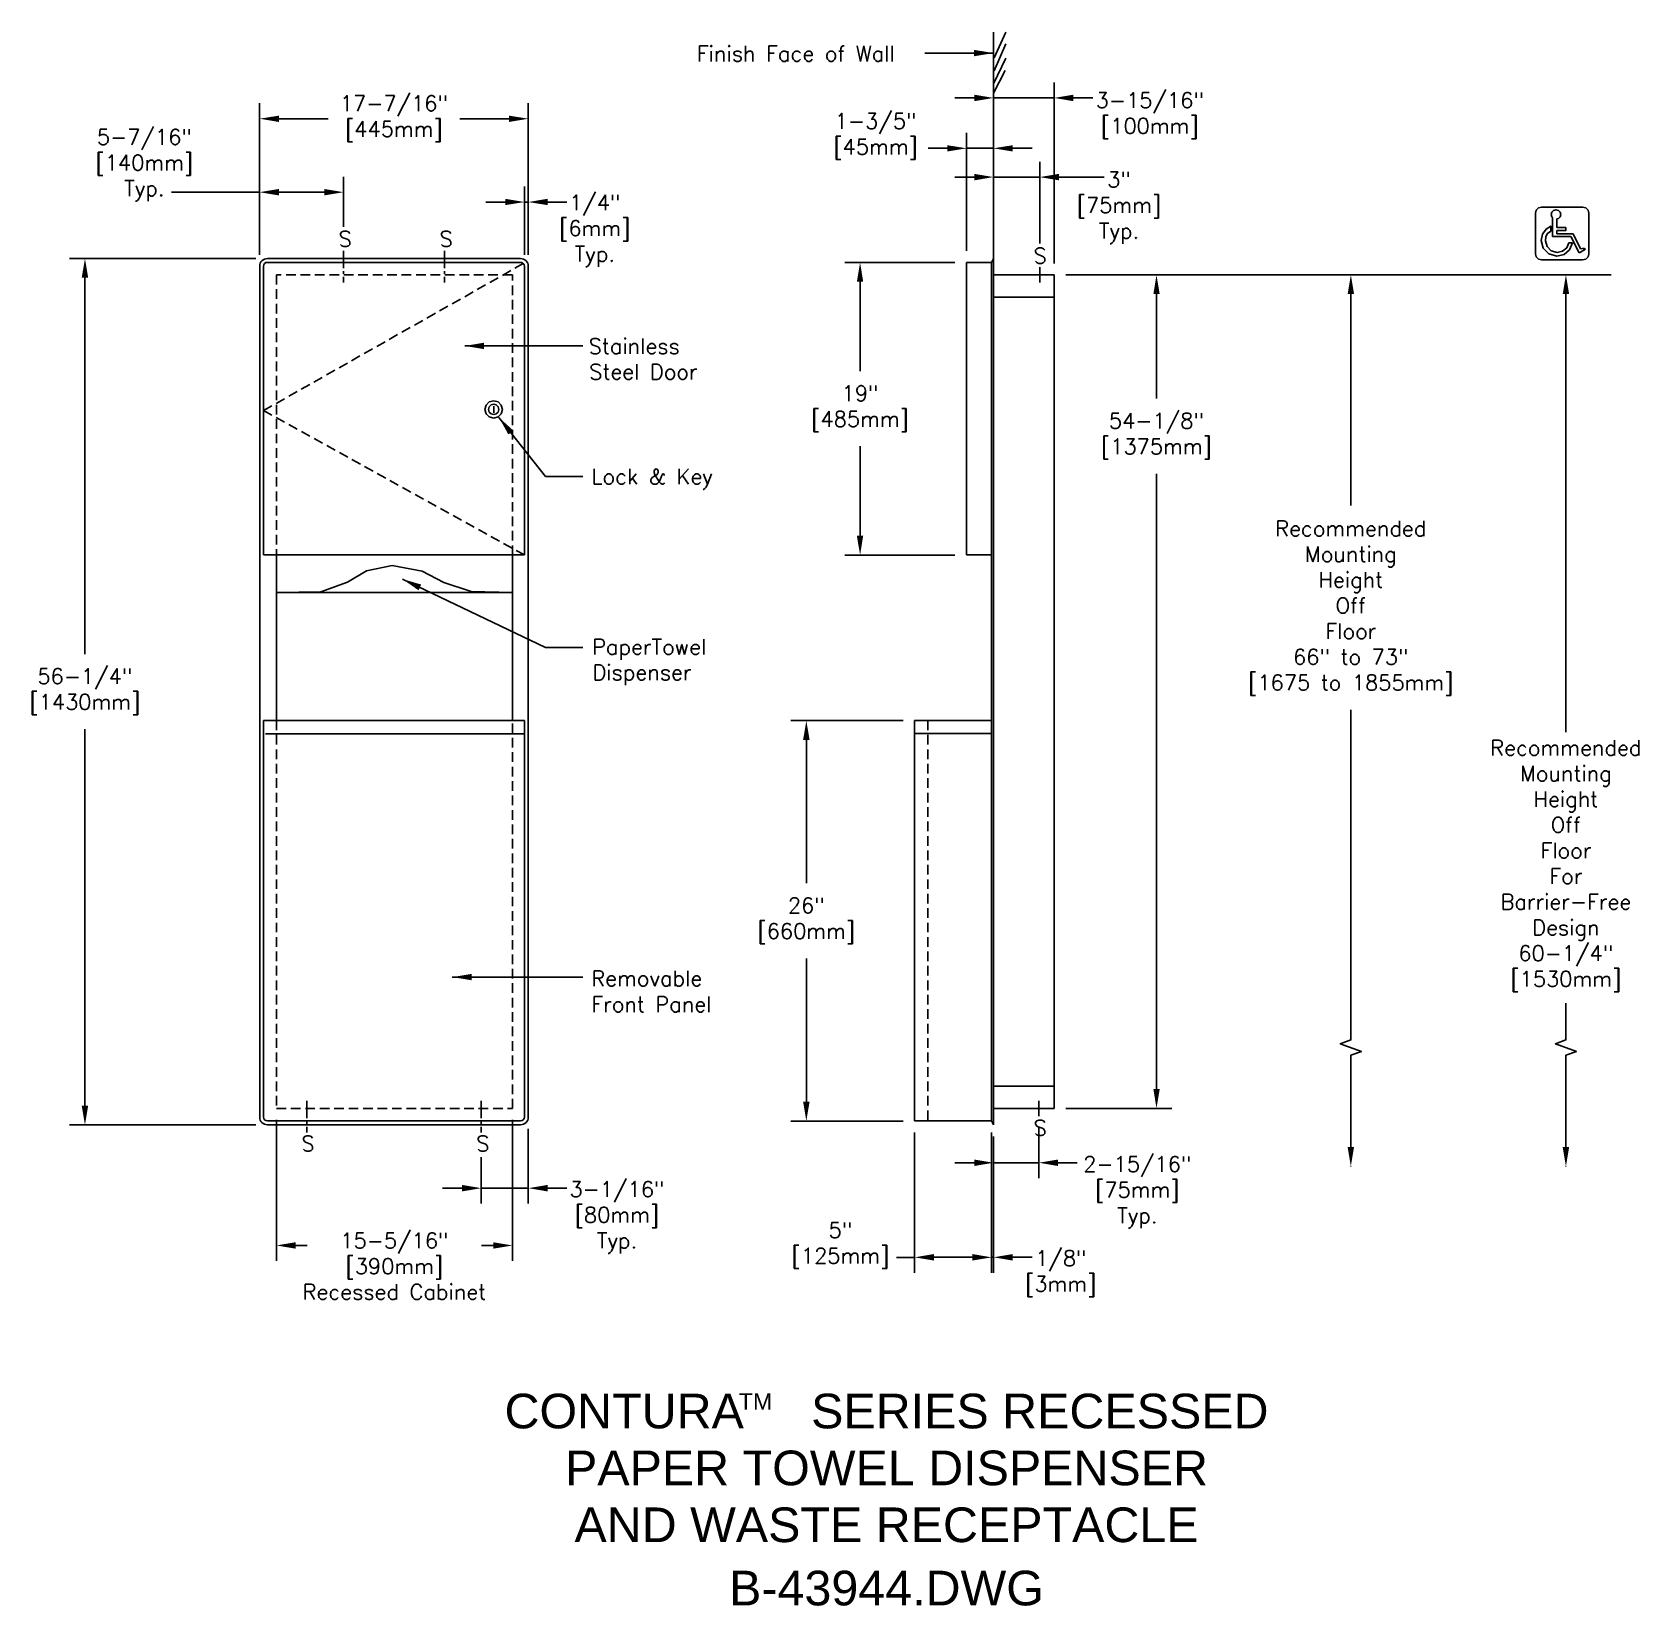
# Model space of a CAD drawing. Extents: x 3 to 107, y 3 to 105.
import ezdxf
from ezdxf.enums import TextEntityAlignment as Align

# ---------------------------------------------------------------- set-up
doc = ezdxf.new("R2010")
doc.units = 0
doc.header["$MEASUREMENT"] = 0
doc.header["$PDMODE"] = 35
doc.header["$PDSIZE"] = 0.000315
doc.linetypes.add('CENTER2', pattern=[1.125, 0.75, -0.125, 0.125, -0.125])
doc.linetypes.add('HIDDEN2', pattern=[0.1875, 0.125, -0.0625])
doc.layers.get('0').update_dxf_attribs({"linetype": 'CONTINUOUS'})
doc.layers.get('DEFPOINTS').update_dxf_attribs({"linetype": 'CONTINUOUS'})
for name, color, linetype in [('DETAIL', 4, 'CONTINUOUS'), ('DIM', 1, 'CONTINUOUS'), ('TEXT', 2, 'CONTINUOUS')]:
    doc.layers.add(name, color=color, linetype=linetype)
doc.styles.add('ARIAL_5', font='ARIAL.TTF', dxfattribs={"height": 5})
doc.styles.add('DIM_S_8', font='simplex.shx', dxfattribs={"height": 1})
doc.dimstyles.new('DIM_S_7', dxfattribs={"dimtxt": 0.12, "dimasz": 1.25, "dimexe": 1, "dimexo": 0.75, "dimgap": 0.75, "dimtad": 1, "dimtih": 1, "dimtoh": 1, "dimdec": 4, "dimrnd": 0.0625, "dimzin": 0, "dimtxsty": 'DIM_S_8', "dimcen": 0.09375, "dimaunit": 1, "dimazin": 3, "dimtfac": 1, "dimtdec": 4, "dimtofl": 0, "dimtmove": 0, "dimatfit": 3, "dimtolj": 1, "dimtzin": 0})

# ---------------------------------------------------------------- blocks, each defined once
blk = doc.blocks.new('*D14')
at = {"color": 0, "linetype": 'BYBLOCK'}
for p, q in [((253.88, 105.78), (241.79, 105.78)), ((242.79, 104.53), (242.79, 80.1)), ((242.79, 50.78), (242.79, 75.22)), ((253.88, 49.53), (241.79, 49.53))]:
    blk.add_line(p, q, dxfattribs=at)
for points in [[(242.58, 104.53), (243, 104.53), (242.79, 105.78)], [(242.58, 50.78), (243, 50.78), (242.79, 49.53)]]:
    blk.add_solid(points, dxfattribs=at)
at = {"layer": 'DEFPOINTS', "color": 0, "linetype": 'BYBLOCK'}
for p in [(254.63, 105.78), (242.79, 49.53), (254.63, 49.53)]:
    blk.add_point(p, dxfattribs=at)
at = {"color": 0, "linetype": 'BYBLOCK', "insert": (242.79, 77.66), "char_height": 1, "attachment_point": 5, "style": 'DIM_S_8'}
blk.add_mtext('\\A1;56-1/4"\\P[1430mm]', dxfattribs=at)
blk = doc.blocks.new('*D15')
at = {"color": 0, "linetype": 'BYBLOCK'}
for p, q in [((254.13, 106.03), (254.13, 115.86)), ((271.57, 106.03), (271.57, 115.86)), ((255.38, 114.86), (258.58, 114.86)), ((270.32, 114.86), (267.13, 114.86))]:
    blk.add_line(p, q, dxfattribs=at)
for points in [[(255.38, 115.06), (255.38, 114.65), (254.13, 114.86)], [(270.32, 115.06), (270.32, 114.65), (271.57, 114.86)]]:
    blk.add_solid(points, dxfattribs=at)
at = {"layer": 'DEFPOINTS', "color": 0, "linetype": 'BYBLOCK'}
for p in [(271.57, 114.86), (254.13, 105.28), (271.57, 105.28)]:
    blk.add_point(p, dxfattribs=at)
at = {"color": 0, "linetype": 'BYBLOCK', "insert": (262.85, 114.86), "char_height": 1, "attachment_point": 5, "style": 'DIM_S_8'}
blk.add_mtext('\\A1;17-7/16"\\P[445mm]', dxfattribs=at)
blk = doc.blocks.new('*D16')
at = {"color": 0, "linetype": 'BYBLOCK'}
for p, q in [((255.22, 49.85), (255.22, 40.7)), ((270.54, 49.85), (270.54, 40.7)), ((256.47, 41.7), (257.22, 41.7)), ((269.29, 41.7), (268.54, 41.7))]:
    blk.add_line(p, q, dxfattribs=at)
for points in [[(256.47, 41.91), (256.47, 41.49), (255.22, 41.7)], [(269.29, 41.91), (269.29, 41.49), (270.54, 41.7)]]:
    blk.add_solid(points, dxfattribs=at)
at = {"layer": 'DEFPOINTS', "color": 0, "linetype": 'BYBLOCK'}
for p in [(255.22, 50.6), (270.54, 50.6), (270.54, 41.7)]:
    blk.add_point(p, dxfattribs=at)
at = {"color": 0, "linetype": 'BYBLOCK', "insert": (262.88, 40.35), "char_height": 1, "attachment_point": 5, "style": 'DIM_S_8'}
blk.add_mtext('\\A1;15-5/16"\\P[390mm]\\PRecessed Cabinet', dxfattribs=at)
blk = doc.blocks.new('*D17')
at = {"color": 0, "linetype": 'BYBLOCK'}
for p, q in [((306.46, 104.72), (313.35, 104.72)), ((312.35, 103.47), (312.35, 96.69)), ((312.35, 51.85), (312.35, 91.81)), ((306.46, 50.6), (313.35, 50.6))]:
    blk.add_line(p, q, dxfattribs=at)
for points in [[(312.15, 103.47), (312.56, 103.47), (312.35, 104.72)], [(312.15, 51.85), (312.56, 51.85), (312.35, 50.6)]]:
    blk.add_solid(points, dxfattribs=at)
at = {"layer": 'DEFPOINTS', "color": 0, "linetype": 'BYBLOCK'}
for p in [(305.71, 104.72), (305.71, 50.6), (312.35, 50.6)]:
    blk.add_point(p, dxfattribs=at)
at = {"color": 0, "linetype": 'BYBLOCK', "insert": (312.35, 94.25), "char_height": 1, "attachment_point": 5, "style": 'DIM_S_8'}
blk.add_mtext('\\A1;54-1/8"\\P[1375mm]', dxfattribs=at)
blk = doc.blocks.new('*D18')
at = {"color": 0, "linetype": 'BYBLOCK'}
for p, q in [((299.27, 105.53), (292.11, 105.53)), ((293.11, 104.28), (293.11, 98.47)), ((293.11, 87.78), (293.11, 93.59)), ((299.27, 86.53), (292.11, 86.53))]:
    blk.add_line(p, q, dxfattribs=at)
for points in [[(292.9, 104.28), (293.31, 104.28), (293.11, 105.53)], [(292.9, 87.78), (293.31, 87.78), (293.11, 86.53)]]:
    blk.add_solid(points, dxfattribs=at)
at = {"layer": 'DEFPOINTS', "color": 0, "linetype": 'BYBLOCK'}
for p in [(300.02, 105.53), (293.11, 86.53), (300.02, 86.53)]:
    blk.add_point(p, dxfattribs=at)
at = {"color": 0, "linetype": 'BYBLOCK', "insert": (293.11, 96.03), "char_height": 1, "attachment_point": 5, "style": 'DIM_S_8'}
blk.add_mtext('\\A1;19"\\P[485mm]', dxfattribs=at)
blk = doc.blocks.new('*D19')
at = {"color": 0, "linetype": 'BYBLOCK'}
for p, q in [((295.9, 75.78), (288.62, 75.78)), ((289.62, 74.53), (289.62, 65.22)), ((289.62, 51.03), (289.62, 60.34)), ((295.9, 49.78), (288.62, 49.78))]:
    blk.add_line(p, q, dxfattribs=at)
for points in [[(289.41, 74.53), (289.83, 74.53), (289.62, 75.78)], [(289.41, 51.03), (289.83, 51.03), (289.62, 49.78)]]:
    blk.add_solid(points, dxfattribs=at)
at = {"layer": 'DEFPOINTS', "color": 0, "linetype": 'BYBLOCK'}
for p in [(296.65, 75.78), (289.62, 49.78), (296.65, 49.78)]:
    blk.add_point(p, dxfattribs=at)
at = {"color": 0, "linetype": 'BYBLOCK', "insert": (289.62, 62.78), "char_height": 1, "attachment_point": 5, "style": 'DIM_S_8'}
blk.add_mtext('\\A1;26"\\P[660mm]', dxfattribs=at)
blk = doc.blocks.new('*D20')
at = {"color": 0, "linetype": 'BYBLOCK'}
for p, q in [((271.32, 106.03), (271.32, 110.45)), ((271.57, 106.03), (271.57, 110.45)), ((270.07, 109.45), (268.82, 109.45)), ((271.32, 109.45), (271.57, 109.45)), ((272.82, 109.45), (274.07, 109.45))]:
    blk.add_line(p, q, dxfattribs=at)
for points in [[(270.07, 109.66), (270.07, 109.25), (271.32, 109.45)], [(272.82, 109.66), (272.82, 109.25), (271.57, 109.45)]]:
    blk.add_solid(points, dxfattribs=at)
at = {"layer": 'DEFPOINTS', "color": 0, "linetype": 'BYBLOCK'}
for p in [(271.57, 109.45), (271.32, 105.28), (271.57, 105.28)]:
    blk.add_point(p, dxfattribs=at)
at = {"color": 0, "linetype": 'BYBLOCK', "insert": (275.89, 107.58), "char_height": 1, "attachment_point": 5, "style": 'DIM_S_8'}
blk.add_mtext('\\A1;1/4"\\P[6mm]\\PTyp.', dxfattribs=at)
blk = doc.blocks.new('*D22')
at = {"color": 0, "linetype": 'BYBLOCK'}
for p, q in [((301.77, 106.53), (301.77, 117.21)), ((305.71, 105.47), (305.71, 117.21)), ((300.52, 116.21), (299.27, 116.21)), ((301.77, 116.21), (305.71, 116.21)), ((306.96, 116.21), (308.21, 116.21))]:
    blk.add_line(p, q, dxfattribs=at)
for points in [[(300.52, 116.42), (300.52, 116), (301.77, 116.21)], [(306.96, 116.42), (306.96, 116), (305.71, 116.21)]]:
    blk.add_solid(points, dxfattribs=at)
at = {"layer": 'DEFPOINTS', "color": 0, "linetype": 'BYBLOCK'}
for p in [(305.71, 116.21), (301.77, 105.78), (305.71, 104.72)]:
    blk.add_point(p, dxfattribs=at)
at = {"color": 0, "linetype": 'BYBLOCK', "insert": (311.92, 115.06), "char_height": 1, "attachment_point": 5, "style": 'DIM_S_8'}
blk.add_mtext('\\A1;3-15/16"\\P[100mm]', dxfattribs=at)
blk = doc.blocks.new('*D23')
at = {"color": 0, "linetype": 'BYBLOCK'}
for p, q in [((300.02, 106.28), (300.02, 113.94)), ((301.77, 106.53), (301.77, 113.94)), ((298.77, 112.94), (297.52, 112.94)), ((300.02, 112.94), (301.77, 112.94)), ((303.02, 112.94), (304.27, 112.94))]:
    blk.add_line(p, q, dxfattribs=at)
for points in [[(298.77, 113.14), (298.77, 112.73), (300.02, 112.94)], [(303.02, 113.14), (303.02, 112.73), (301.77, 112.94)]]:
    blk.add_solid(points, dxfattribs=at)
at = {"layer": 'DEFPOINTS', "color": 0, "linetype": 'BYBLOCK'}
for p in [(301.77, 112.94), (300.02, 105.53), (301.77, 105.78)]:
    blk.add_point(p, dxfattribs=at)
at = {"color": 0, "linetype": 'BYBLOCK', "insert": (294.12, 113.71), "char_height": 1, "attachment_point": 5, "style": 'DIM_S_8'}
blk.add_mtext('\\A1;1-3/5"\\P[45mm]', dxfattribs=at)
blk = doc.blocks.new('*D24')
at = {"color": 0, "linetype": 'BYBLOCK'}
for p, q in [((301.65, 49.03), (301.65, 39.93)), ((301.77, 48.78), (301.77, 39.93)), ((300.4, 40.93), (299.15, 40.93)), ((301.77, 40.93), (301.65, 40.93)), ((303.02, 40.93), (304.27, 40.93))]:
    blk.add_line(p, q, dxfattribs=at)
for points in [[(300.4, 41.14), (300.4, 40.72), (301.65, 40.93)], [(303.02, 41.14), (303.02, 40.72), (301.77, 40.93)]]:
    blk.add_solid(points, dxfattribs=at)
at = {"layer": 'DEFPOINTS', "color": 0, "linetype": 'BYBLOCK'}
for p in [(301.65, 49.78), (301.77, 49.53), (301.65, 40.93)]:
    blk.add_point(p, dxfattribs=at)
at = {"color": 0, "linetype": 'BYBLOCK', "insert": (306.14, 39.87), "char_height": 1, "attachment_point": 5, "style": 'DIM_S_8'}
blk.add_mtext('\\A1;1/8"\\P[3mm]', dxfattribs=at)
blk = doc.blocks.new('*D25')
at = {"color": 0, "linetype": 'BYBLOCK'}
for p, q in [((296.65, 49.03), (296.65, 39.93)), ((301.65, 49.03), (301.65, 39.93)), ((297.9, 40.93), (300.4, 40.93))]:
    blk.add_line(p, q, dxfattribs=at)
for points in [[(297.9, 41.14), (297.9, 40.72), (296.65, 40.93)], [(300.4, 41.14), (300.4, 40.72), (301.65, 40.93)]]:
    blk.add_solid(points, dxfattribs=at)
at = {"layer": 'DEFPOINTS', "color": 0, "linetype": 'BYBLOCK'}
for p in [(296.65, 49.78), (301.65, 49.78), (301.65, 40.93)]:
    blk.add_point(p, dxfattribs=at)
at = {"color": 0, "linetype": 'BYBLOCK', "insert": (291.84, 41.7), "char_height": 1, "attachment_point": 5, "style": 'DIM_S_8'}
blk.add_mtext('\\A1;5"\\P[125mm]', dxfattribs=at)
blk = doc.blocks.new('*D26')
at = {"color": 0, "linetype": 'BYBLOCK'}
for p, q in [((254.13, 106.03), (254.13, 111.09)), ((259.57, 107.85), (259.57, 111.09)), ((255.38, 110.09), (258.32, 110.09))]:
    blk.add_line(p, q, dxfattribs=at)
for points in [[(255.38, 110.3), (255.38, 109.88), (254.13, 110.09)], [(258.32, 110.3), (258.32, 109.88), (259.57, 110.09)]]:
    blk.add_solid(points, dxfattribs=at)
at = {"layer": 'DEFPOINTS', "color": 0, "linetype": 'BYBLOCK'}
for p in [(259.57, 110.09), (259.57, 107.1), (254.13, 105.28)]:
    blk.add_point(p, dxfattribs=at)
at = {"color": 0, "linetype": 'BYBLOCK', "insert": (246.65, 111.84), "char_height": 1, "attachment_point": 5, "style": 'DIM_S_8'}
blk.add_mtext('\\A1;5-7/16"\\P[140mm]\\PTyp.', dxfattribs=at)
blk = doc.blocks.new('*D27')
at = {"color": 0, "linetype": 'BYBLOCK'}
for p, q in [((271.57, 49.28), (271.57, 44.42)), ((268.51, 47.44), (268.51, 44.42)), ((267.26, 45.42), (266.01, 45.42)), ((268.51, 45.42), (271.57, 45.42)), ((272.82, 45.42), (274.07, 45.42))]:
    blk.add_line(p, q, dxfattribs=at)
for points in [[(267.26, 45.63), (267.26, 45.21), (268.51, 45.42)], [(272.82, 45.63), (272.82, 45.21), (271.57, 45.42)]]:
    blk.add_solid(points, dxfattribs=at)
at = {"layer": 'DEFPOINTS', "color": 0, "linetype": 'BYBLOCK'}
for p in [(271.57, 50.03), (268.51, 48.19), (271.57, 45.42)]:
    blk.add_point(p, dxfattribs=at)
at = {"color": 0, "linetype": 'BYBLOCK', "insert": (277.33, 43.52), "char_height": 1, "attachment_point": 5, "style": 'DIM_S_8'}
blk.add_mtext('\\A1;3-1/16"\\P[80mm]\\PTyp.', dxfattribs=at)
blk = doc.blocks.new('*D28')
at = {"color": 0, "linetype": 'BYBLOCK'}
for p, q in [((304.71, 49.35), (304.71, 46.07)), ((301.77, 48.78), (301.77, 46.07)), ((300.52, 47.07), (299.27, 47.07)), ((301.77, 47.07), (304.71, 47.07)), ((305.96, 47.07), (307.21, 47.07))]:
    blk.add_line(p, q, dxfattribs=at)
for points in [[(300.52, 47.28), (300.52, 46.86), (301.77, 47.07)], [(305.96, 47.28), (305.96, 46.86), (304.71, 47.07)]]:
    blk.add_solid(points, dxfattribs=at)
at = {"layer": 'DEFPOINTS', "color": 0, "linetype": 'BYBLOCK'}
for p in [(304.71, 50.1), (301.77, 49.53), (304.71, 47.07)]:
    blk.add_point(p, dxfattribs=at)
at = {"color": 0, "linetype": 'BYBLOCK', "insert": (311.11, 45.15), "char_height": 1, "attachment_point": 5, "style": 'DIM_S_8'}
blk.add_mtext('\\A1;2-15/16"\\P[75mm]\\PTyp.', dxfattribs=at)
blk = doc.blocks.new('*D29')
at = {"color": 0, "linetype": 'BYBLOCK'}
for p, q in [((301.77, 106.53), (301.77, 112.07)), ((304.77, 106.76), (304.77, 112.07)), ((300.52, 111.07), (299.27, 111.07)), ((301.77, 111.07), (304.77, 111.07)), ((306.02, 111.07), (307.27, 111.07))]:
    blk.add_line(p, q, dxfattribs=at)
for points in [[(300.52, 111.28), (300.52, 110.86), (301.77, 111.07)], [(306.02, 111.28), (306.02, 110.86), (304.77, 111.07)]]:
    blk.add_solid(points, dxfattribs=at)
at = {"layer": 'DEFPOINTS', "color": 0, "linetype": 'BYBLOCK'}
for p in [(304.77, 111.07), (301.77, 105.78), (304.77, 106.01)]:
    blk.add_point(p, dxfattribs=at)
at = {"color": 0, "linetype": 'BYBLOCK', "insert": (309.92, 109.08), "char_height": 1, "attachment_point": 5, "style": 'DIM_S_8'}
blk.add_mtext('\\A1;3"\\P[75mm]\\PTyp.', dxfattribs=at)

msp = doc.modelspace()

# ---------------------------------------------------------------- linework, layer by layer
at = {"layer": 'DETAIL', "linetype": 'CONTINUOUS'}
for p, q in [((103.03164, 92.33316), (101.9813, 92.33316)), ((103.51972, 91.34366), (103.03164, 92.33316)), ((65.41283, 91.24091), (65.41283, 34.47119)), ((103.42694, 91.09726), (103.5984, 91.18415)), ((103.5984, 91.18415), (103.59485, 91.19135)), ((17.77337, 90.22119), (17.77337, 34.97119)), ((18.02337, 90.22119), (18.02337, 71.47119)), ((18.27337, 90.72119), (34.71087, 90.72119)), ((18.27337, 90.47119), (34.71087, 90.47119)), ((34.96087, 90.22119), (34.96087, 71.47119)), ((35.21087, 90.22119), (35.21087, 34.97119)), ((63.66283, 90.47119), (65.28783, 90.47119)), ((63.66283, 90.47119), (63.66283, 71.47119)), ((65.28783, 90.47119), (65.41283, 90.72119)), ((65.28783, 90.47119), (65.28783, 34.72119)), ((65.41283, 89.65869), (69.35033, 89.65869)), ((69.35033, 89.65869), (69.35033, 35.53369)), ((65.41283, 88.21973), (69.35033, 88.21973)), ((18.02337, 71.47119), (34.96087, 71.47119)), ((18.86392, 71.47119), (18.86392, 60.72119)), ((34.17642, 71.47119), (34.17642, 60.72119)), ((63.66283, 71.47119), (65.28783, 71.47119)), ((18.02337, 60.72119), (18.02337, 34.97119)), ((18.02337, 60.72119), (34.96087, 60.72119)), ((34.96087, 60.72119), (34.96087, 34.97119)), ((60.28783, 60.72119), (60.28783, 34.72119)), ((60.28783, 60.72119), (65.28783, 60.72119)), ((18.16022, 59.85426), (34.71987, 59.86898)), ((34.96087, 59.85482), (18.16022, 59.85426)), ((34.71987, 59.86898), (34.96087, 59.86887)), ((60.28783, 59.86919), (65.28783, 59.86919)), ((65.41283, 36.97265), (69.35033, 36.97265)), ((65.41283, 35.53369), (69.35033, 35.53369)), ((18.27337, 34.72119), (34.71087, 34.72119)), ((18.27337, 34.47119), (34.71087, 34.47119)), ((60.28783, 34.72119), (65.28783, 34.72119)), ((65.28783, 34.72119), (65.41283, 34.47119))]:
    msp.add_line(p, q, dxfattribs=at)
at = {"layer": 'DETAIL', "linetype": 'CENTER2', "ltscale": 1.5}
for p, q in [((23.21087, 91.22119), (23.21087, 89.15869)), ((29.77337, 91.22119), (29.77337, 89.15869)), ((68.41283, 90.15869), (68.41283, 89.15869)), ((20.83587, 36.03369), (20.83587, 33.97119)), ((32.14837, 36.03369), (32.14837, 33.97119)), ((68.35033, 36.03369), (68.35033, 35.03369))]:
    msp.add_line(p, q, dxfattribs=at)
at = {"layer": 'DETAIL', "linetype": 'HIDDEN2', "ltscale": 5}
msp.add_line((61.13983, 60.72119), (61.13983, 34.72119), dxfattribs=at)
at = {"layer": 'DETAIL', "linetype": 'CONTINUOUS'}
for points in [[(65.41283, 91.24091), (65.41283, 105.42063)], [(65.44624, 103.74544), (66.20294, 105.41404)], [(65.45117, 102.90079), (66.21765, 104.65378)], [(65.41312, 102.0566), (66.21272, 103.72456)], [(65.40334, 101.46509), (66.1706, 102.92197)], [(101.9813, 93.2928), (102.07757, 93.31873), (102.1874, 93.42813), (102.2292, 93.58207), (102.1874, 93.73588), (102.07757, 93.84518), (101.92309, 93.88679), (101.76856, 93.84518), (101.65878, 93.73588), (101.61703, 93.58207), (101.65878, 93.42813), (101.70662, 93.38045)], [(101.70662, 93.38045), (101.70662, 92.14151)], [(101.9813, 92.72997), (101.9813, 93.2928)], [(101.70662, 92.14151), (101.9813, 92.14151)], [(101.9813, 92.53833), (102.55847, 92.53833), (102.55847, 92.72997), (101.9813, 92.72997)], [(101.9813, 92.33316), (101.9813, 92.53833)], [(101.9813, 92.14151), (102.8936, 92.14151)], [(102.8936, 92.14151), (103.42694, 91.09726)], [(103.59485, 91.19135), (103.71637, 91.24226), (103.79422, 91.29837), (103.81235, 91.34923), (103.76192, 91.37888), (103.6561, 91.37668), (103.51972, 91.34366)], [(32.96418, 81.48685), (32.67931, 81.40971), (32.4767, 81.20707), (32.39956, 80.922)], [(33.52902, 80.922), (33.45191, 81.20707), (33.24926, 81.40971), (32.96418, 81.48685)], [(32.39956, 80.922), (32.4767, 80.63692), (32.67931, 80.43427), (32.96418, 80.35715)], [(32.96418, 81.25887), (32.7943, 81.21288), (32.67352, 81.09204), (32.62755, 80.922)], [(32.62755, 80.922), (32.67352, 80.75191), (32.7943, 80.63103), (32.96418, 80.58504)], [(33.30106, 80.922), (33.25507, 81.09204), (33.13421, 81.21288), (32.96418, 81.25887)], [(32.96418, 81.13226), (32.96418, 80.6978)], [(32.96418, 80.58504), (33.13421, 80.63103), (33.25507, 80.75191), (33.30106, 80.922)], [(32.96418, 80.35715), (33.24926, 80.43427), (33.45191, 80.63692), (33.52902, 80.922)], [(18.86801, 60.72119), (18.86801, 60.68051)]]:
    msp.add_lwpolyline(points, dxfattribs=at)
for points in [[(103.6541, 90.62811), (103.85872, 90.68324), (104.00402, 90.82808), (104.0593, 91.03177), (104.0593, 93.65557), (104.00402, 93.85933), (103.85872, 94.00408), (103.6541, 94.05914), (100.99756, 94.05914), (100.79306, 94.00408), (100.64769, 93.85933), (100.59236, 93.65557), (100.59236, 91.03177), (100.64769, 90.82808), (100.79306, 90.68324), (100.99756, 90.62811)], [(102.99164, 91.73013), (102.80675, 91.29398), (102.45079, 90.99094), (101.98039, 90.87739), (101.46308, 91.01682), (101.09527, 91.38315), (100.95527, 91.89844), (101.04884, 92.2938), (101.28209, 92.62763), (101.58383, 92.82891), (101.58679, 92.49625), (101.38268, 92.34744), (101.27073, 92.1441), (101.23657, 91.87704), (101.34156, 91.49066), (101.61741, 91.21593), (102.00546, 91.11138), (102.35812, 91.19296), (102.62506, 91.41362), (102.76384, 91.73715)], [(34.17642, 69.03099), (18.88489, 69.03099), (21.73884, 69.08692), (23.47891, 69.70803), (24.71307, 70.44188), (26.37109, 70.78023), (28.31615, 70.4134), (29.72692, 69.68027), (31.49269, 69.1057)]]:
    msp.add_lwpolyline(points, close=True, dxfattribs=at)
at = {"layer": 'DETAIL', "linetype": 'HIDDEN2', "ltscale": 5}
for points in [[(34.88764, 90.39797), (18.02337, 80.84619), (34.96087, 71.47119)], [(34.17642, 71.47119), (34.17642, 89.65869), (18.86392, 89.65869), (18.86392, 71.47119)], [(18.86392, 60.72119), (18.86392, 35.53369), (34.17642, 35.53369), (34.17642, 60.72119)]]:
    msp.add_lwpolyline(points, dxfattribs=at)
at = {"layer": 'DETAIL', "linetype": 'CONTINUOUS'}
for centre, radius, start, end in [((18.27337, 90.22119), 0.5, 90, 180), ((18.27337, 90.22119), 0.25, 90, 180), ((34.71087, 90.22119), 0.5, 0, 90), ((34.71087, 90.22119), 0.25, 0, 90), ((18.27337, 34.97119), 0.5, 180, 270), ((18.27337, 34.97119), 0.25, 180, 270), ((34.71087, 34.97119), 0.5, 270, 0), ((34.71087, 34.97119), 0.25, 270, 0)]:
    msp.add_arc(centre, radius, start, end, dxfattribs=at)
at = {"layer": 'DIM', "linetype": 'CONTINUOUS'}
for p, q in [((70.91283, 96.01084), (72.60105, 96.01084)), ((17.77337, 95.02556), (12.05551, 95.02556)), ((70.96557, 89.65869), (105.51536, 89.65869)), ((88.60812, 88.40869), (88.60812, 74.69087)), ((102.56918, 88.40869), (102.56918, 59.97308)), ((88.60812, 39.989), (88.60812, 61.41408)), ((102.56918, 39.989), (102.56918, 41.69629)), ((88.60812, 33.02325), (88.60812, 38.989)), ((102.56918, 33.02325), (102.56918, 38.989)), ((60.28783, 25.86641), (59.11655, 25.86641))]:
    msp.add_line(p, q, dxfattribs=at)
for points in [[(88.60812, 33.33575), (88.60812, 38.989), (89.29499, 39.239), (87.92125, 39.739), (88.60812, 39.989), (88.60812, 44.41367)], [(102.56918, 33.33575), (102.56918, 38.989), (103.25605, 39.239), (101.88231, 39.739), (102.56918, 39.989), (102.56918, 42.35947)]]:
    msp.add_lwpolyline(points, dxfattribs=at)
for p in [(88.60812, 31.77325), (102.56918, 31.77325)]:
    msp.add_point(p, dxfattribs=at)
for points in [[(88.39979, 88.40869), (88.81645, 88.40869), (88.60812, 89.65869)], [(102.36084, 88.40869), (102.77751, 88.40869), (102.56918, 89.65869)], [(88.39979, 33.02325), (88.81645, 33.02325), (88.60812, 31.77325)], [(102.36084, 33.02325), (102.77751, 33.02325), (102.56918, 31.77325)]]:
    msp.add_solid(points, dxfattribs=at)

# ---------------------------------------------------------------- texts
at = {"layer": 'DIM', "linetype": 'CONTINUOUS', "style": 'DIM_S_8'}
for s, p in [('Finish Face of Wall', (46.14855, 103.52363)), ('S', (22.89474, 91.49602)), ('S', (29.44756, 91.49602)), ('S', (68.00379, 90.40718)), ('Stainless', (39.13166, 84.52737)), ('Steel Door', (39.16821, 82.8693)), ('Lock & Key', (39.30932, 76.06395)), ('PaperTowel', (39.35453, 65.00112)), ('Dispenser', (39.37658, 63.34307)), ('Removable', (39.30534, 43.47366)), ('Front Panel', (39.30534, 41.79268)), ('S', (68.00379, 33.77377)), ('S', (20.48116, 32.75519)), ('S', (31.82868, 32.75519))]:
    msp.add_text(s, height=1, dxfattribs=at).set_placement(p)
at = {"layer": 'DIM', "linetype": 'CONTINUOUS', "char_height": 1, "attachment_point": 5, "style": 'DIM_S_8'}
for s, insert in [('Recommended\\PMounting\\PHeight\\POff\\PFloor\\P66" to 73"\\P[1675 to 1855mm]', (88.60812, 68.02122)), ('Recommended\\PMounting\\PHeight\\POff\\PFloor\\PFor\\PBarrier-Free\\PDesign\\P60-1/4"\\P[1530mm]', (102.56918, 51.27933))]:
    msp.add_mtext(s, dxfattribs=dict(at, insert=insert))
at = {"layer": 'TEXT', "style": 'ARIAL_5'}
for s, height, p in [('CONTURA     SERIES RECESSED', 2.25, (58.46459, 14.76186)), ('TM', 1.08, (49.96125, 15.96603)), ('PAPER TOWEL DISPENSER', 2.25, (58.46459, 11.0684)), ('AND WASTE RECEPTACLE', 2.25, (58.46459, 7.37493)), ('B-43944.DWG', 2.25, (58.46459, 3.26774))]:
    msp.add_text(s, height=height, dxfattribs=at).set_placement(p, align=Align.CENTER)

# ---------------------------------------------------------------- dimensions: what is measured, and where the dimension line sits
at = {"layer": 'DIM', "linetype": 'CONTINUOUS'}
for base, p1, p2, text, picture, middle in [((35.21087, 99.79362), (17.77337, 90.22119), (35.21087, 90.22119), '17-7/16"\\P[445mm]', '*D15', (26.49212, 99.79588)), ((69.35033, 101.14929), (65.41283, 90.72119), (69.35033, 89.65869), '3-15/16"\\P[100mm]', '*D22', (75.55684, 99.99314)), ((65.41283, 97.87353), (63.66283, 90.47119), (65.41283, 90.72119), '1-3/5"\\P[45mm]', '*D23', (57.75784, 98.6443)), ((23.21087, 95.02556), (17.77337, 90.22119), (23.21087, 92.03955), '5-7/16"\\P[140mm]\\PTyp.', '*D26', (10.28669, 96.77499)), ((68.41283, 96.01084), (65.41283, 90.72119), (68.41283, 90.94449), '3"\\P[75mm]\\PTyp.', '*D29', (73.5649, 94.01969)), ((35.21087, 94.39134), (34.96087, 90.22119), (35.21087, 90.22119), '1/4"\\P[6mm]\\PTyp.', '*D20', (39.52919, 92.51827)), ((34.17642, 26.63723), (18.86392, 35.53369), (34.17642, 35.53369), '15-5/16"\\P[390mm]\\PRecessed Cabinet', '*D16', (26.52017, 25.28825)), ((35.21087, 30.36083), (32.14837, 33.12308), (35.21087, 34.97119), '3-1/16"\\P[80mm]\\PTyp.', '*D27', (40.96571, 28.45835)), ((65.28783, 25.86641), (60.28783, 34.72119), (65.28783, 34.72119), '5"\\P[125mm]', '*D25', (55.4834, 26.63439)), ((65.28783, 25.86641), (65.41283, 34.47119), (65.28783, 34.72119), '1/8"\\P[3mm]', '*D24', (69.77656, 24.81043)), ((68.35033, 32.00572), (65.41283, 34.47119), (68.35033, 35.03369), '2-15/16"\\P[75mm]\\PTyp.', '*D28', (74.75228, 30.09031))]:
    dim = msp.add_linear_dim(base=base, p1=p1, p2=p2, text=text, dimstyle='DIM_S_7', override={"dimpost": '\\X'}, dxfattribs=at)
    dim.commit()
    dim.dimension.update_dxf_attribs({"geometry": picture, "text_midpoint": middle, "dimtype": 160, "insert": (-236.35971, -15.06229)})
for base, p1, p2, text, picture, middle in [((6.43024, 34.47119), (18.27337, 90.72119), (18.27337, 34.47119), '56-1/4"\\P[1430mm]', '*D14', (6.43024, 62.59619)), ((56.74672, 71.47119), (63.66283, 90.47119), (63.66283, 71.47119), '19"\\P[485mm]', '*D18', (56.74672, 80.97119)), ((53.25911, 34.72119), (60.28783, 60.72119), (60.28783, 34.72119), '26"\\P[660mm]', '*D19', (53.25911, 47.72119))]:
    dim = msp.add_linear_dim(base=base, p1=p1, p2=p2, angle=90, text=text, dimstyle='DIM_S_7', override={"dimpost": '\\X'}, dxfattribs=at)
    dim.commit()
    dim.dimension.update_dxf_attribs({"geometry": picture, "text_midpoint": middle, "insert": (-236.35971, -15.06229)})
dim = msp.add_linear_dim(base=(75.99426, 35.53369), p1=(69.35033, 89.65869), p2=(69.35033, 35.53369), angle=90, text='54-1/8"\\P[1375mm]', dimstyle='DIM_S_7', override={"dimpost": '\\X'}, dxfattribs=at)
dim.commit()
dim.dimension.update_dxf_attribs({"geometry": '*D17', "text_midpoint": (75.99426, 79.19046), "dimtype": 160, "insert": (-236.35971, -15.06229)})

# ---------------------------------------------------------------- leaders
for points in [[(65.40434, 104.06108), (60.94388, 104.06108)], [(31.08305, 85.04593), (38.75777, 85.04593)], [(33.30468, 80.40257), (36.33417, 76.56674), (38.75777, 76.56674)], [(27.04372, 69.90453), (36.33417, 65.46305), (38.75777, 65.46305)], [(30.27518, 44.06319), (38.75777, 44.06319)]]:
    msp.add_leader(points, dimstyle='DIM_S_7', dxfattribs=at)

doc.saveas('drawing.dxf')
